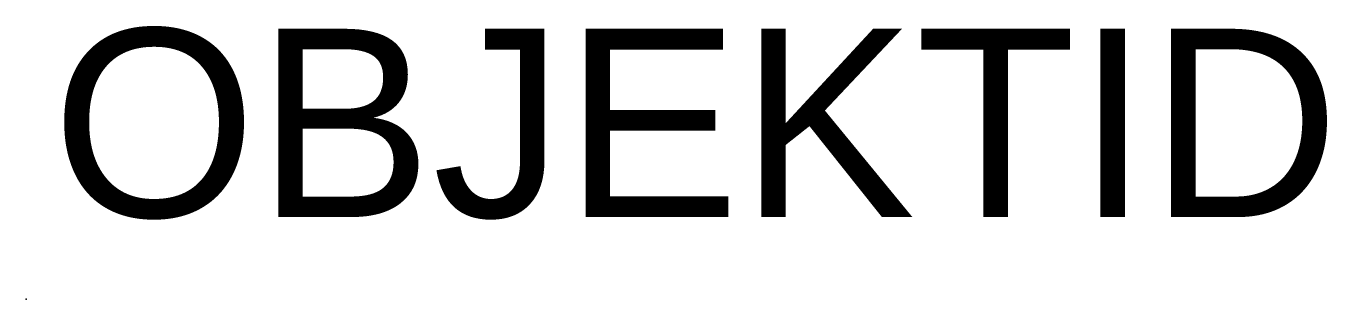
# Model space of a CAD drawing. Header units: metres. Extents: x 0 to 1.38, y 0 to 0.29.
import ezdxf

# ---------------------------------------------------------------- set-up
doc = ezdxf.new("R2010")
doc.units = ezdxf.units.M
doc.header["$LTSCALE"] = 5
doc.layers.add('r_452147101', color=7, linetype='Continuous')
doc.styles.get("Standard").update_dxf_attribs({"font": 'arial.ttf'})

msp = doc.modelspace()

# ---------------------------------------------------------------- linework, layer by layer
at = {"layer": 'r_452147101'}
msp.add_point((0, 0), dxfattribs=at)

# ---------------------------------------------------------------- texts
msp.add_attdef('OBJEKTID', (0.0273, 0.0871), 'ObjektID', height=0.2, dxfattribs=at)

doc.saveas('drawing.dxf')
